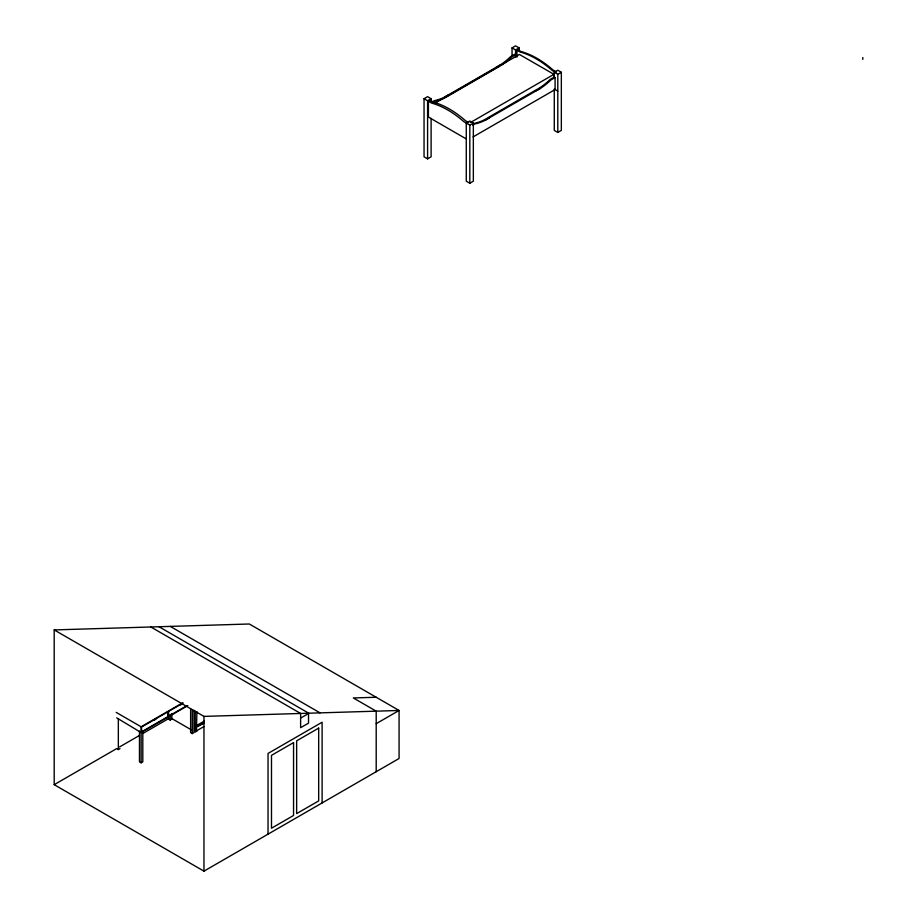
<?xml version="1.0" encoding="UTF-8"?>
<svg xmlns="http://www.w3.org/2000/svg" width="917" height="917" viewBox="0 0 917 917"><rect width="100%" height="100%" fill="white"/><g stroke="black" fill="none" stroke-linecap="round" stroke-linejoin="round"><path stroke-width="1.38" d="M449.043 94.52L444.814 96.961A54.424 31.419 -60 0 1 434.452 100.618L431.334 102.417M501.049 65.462A54.424 31.419 -60 0 0 511.411 57.141L515.572 54.733L514.746 54.252L510.586 56.659A54.424 31.419 -60 0 1 500.223 64.981L495.982 67.422M489.403 117.823L485.162 120.265A54.424 31.419 -60 0 1 474.8 123.91L472.725 125.113M473.092 136.908L555.094 89.568L555.094 77.555L550.934 79.962A54.424 31.419 -60 0 1 540.572 88.273L536.342 90.714M431.116 118.35L431.116 156.818L427.586 158.859L424.044 156.818L424.044 98.692L427.586 96.652L431.116 98.692L431.116 101.088M512.041 56.396L512.041 47.89L515.572 45.85L519.114 47.89L519.114 50.722M424.044 98.692L427.586 100.732L431.116 98.692M512.041 47.89L515.572 49.931L519.114 47.89M465.893 138.708L428.422 117.067L428.422 101.214L430.084 100.251L433.409 102.177A88.674 51.203 60 0 1 465.446 120.666L468.77 122.591M516.924 57.095L516.924 50.114L517.761 49.633L521.085 51.558A88.674 51.203 60 0 1 553.123 70.047L556.447 71.973M433.202 102.291L435.277 101.088A54.424 31.419 -60 0 0 449.88 95.001L496.819 67.904A54.424 31.419 -60 0 0 499.994 66.116M444.814 96.961L500.223 64.981M435.048 103.162L519.412 54.458L553.937 74.334L553.948 78.484M473.974 123.428A54.424 31.419 -60 0 0 488.566 117.342L535.505 90.244A54.424 31.419 -60 0 0 550.108 79.481L554.269 77.074L554.269 72.271L557.8 70.231L561.342 72.271L561.342 130.397L557.8 132.438L554.269 130.397L554.269 89.087L557.8 91.127M470.581 122.454L553.937 74.334M428.422 101.214L431.747 103.14A88.674 51.203 60 0 1 463.784 121.629L469.813 125.113L473.344 123.073L473.344 181.199L469.813 183.24L466.272 181.199L466.272 123.073L469.813 121.033L473.344 123.073M554.269 72.271L557.8 74.311L561.342 72.271M485.162 120.265L540.572 88.273M116.677 717.862L141.138 732.557L187.847 705.597M116.184 712.383L141.138 726.791L182.93 702.663M181.704 703.855L168.602 711.42L168.51 719.077L170.172 720.04L171.846 719.077L171.846 713.483M168.602 716.223L186.472 705.907M54.195 784.677L203.964 871.15L399.078 758.497L399.078 710.469L249.309 623.996L54.195 629.922L54.195 784.677L116.677 748.604L118.339 749.567L120.001 748.604M119.577 746.931L139.361 735.514M143.063 733.371L169.026 718.378M196.891 725.358L204.239 721.117M197.705 726.321L203.872 722.768M204.239 723.032L196.479 727.032M141.138 732.075L139.476 731.124L139.476 761.867L141.138 762.829L142.811 761.867L142.811 731.124M203.872 726.608L196.479 730.883L196.891 711.626M190.633 708.864L190.633 732.614L192.295 733.577L193.957 732.614L193.957 710.251M196.891 731.124L195.229 732.075L195.229 711.122M300.616 718.091L308.525 713.529L308.525 723.135L300.616 727.697L300.616 713.449L150.846 626.987M376.199 723.673L399.078 710.469L203.964 716.395L54.195 629.922M376.199 697.252L353.32 697.952L376.199 711.156L376.199 771.713M516.924 50.114L520.248 52.04A88.674 51.203 60 0 1 552.286 70.529L555.61 72.454M554.269 77.074L555.094 77.555M170.264 626.391L320.033 712.864M158.985 626.735L308.754 713.208M171.456 718.355L191.664 730.024M862.805 57.519L862.805 59.433M557.8 74.311L557.8 132.438M515.572 49.931L515.572 57.267M469.813 125.113L469.813 183.24M427.586 100.732L427.586 158.859M322.108 802.937L322.108 722.229L268.028 753.453L268.028 834.161M203.964 716.395L203.964 871.15M192.295 709.815L192.295 733.577M170.172 714.446L170.172 720.04M141.138 726.791L141.138 762.829M118.339 718.825L118.339 749.567M156.326 718.515A4.998 2.889 -60 0 1 153.001 720.43M182.838 703.465A4.998 2.889 -60 0 1 180.041 704.818M167.765 711.901L141.562 727.032L141.562 731.835L167.765 716.704L167.765 711.901M293.555 742.621L271.489 755.356L271.489 828.223L293.555 815.477L293.555 742.621M318.68 728.109L296.649 740.833L296.649 813.62L318.68 800.908L318.68 728.109"/></g></svg>
